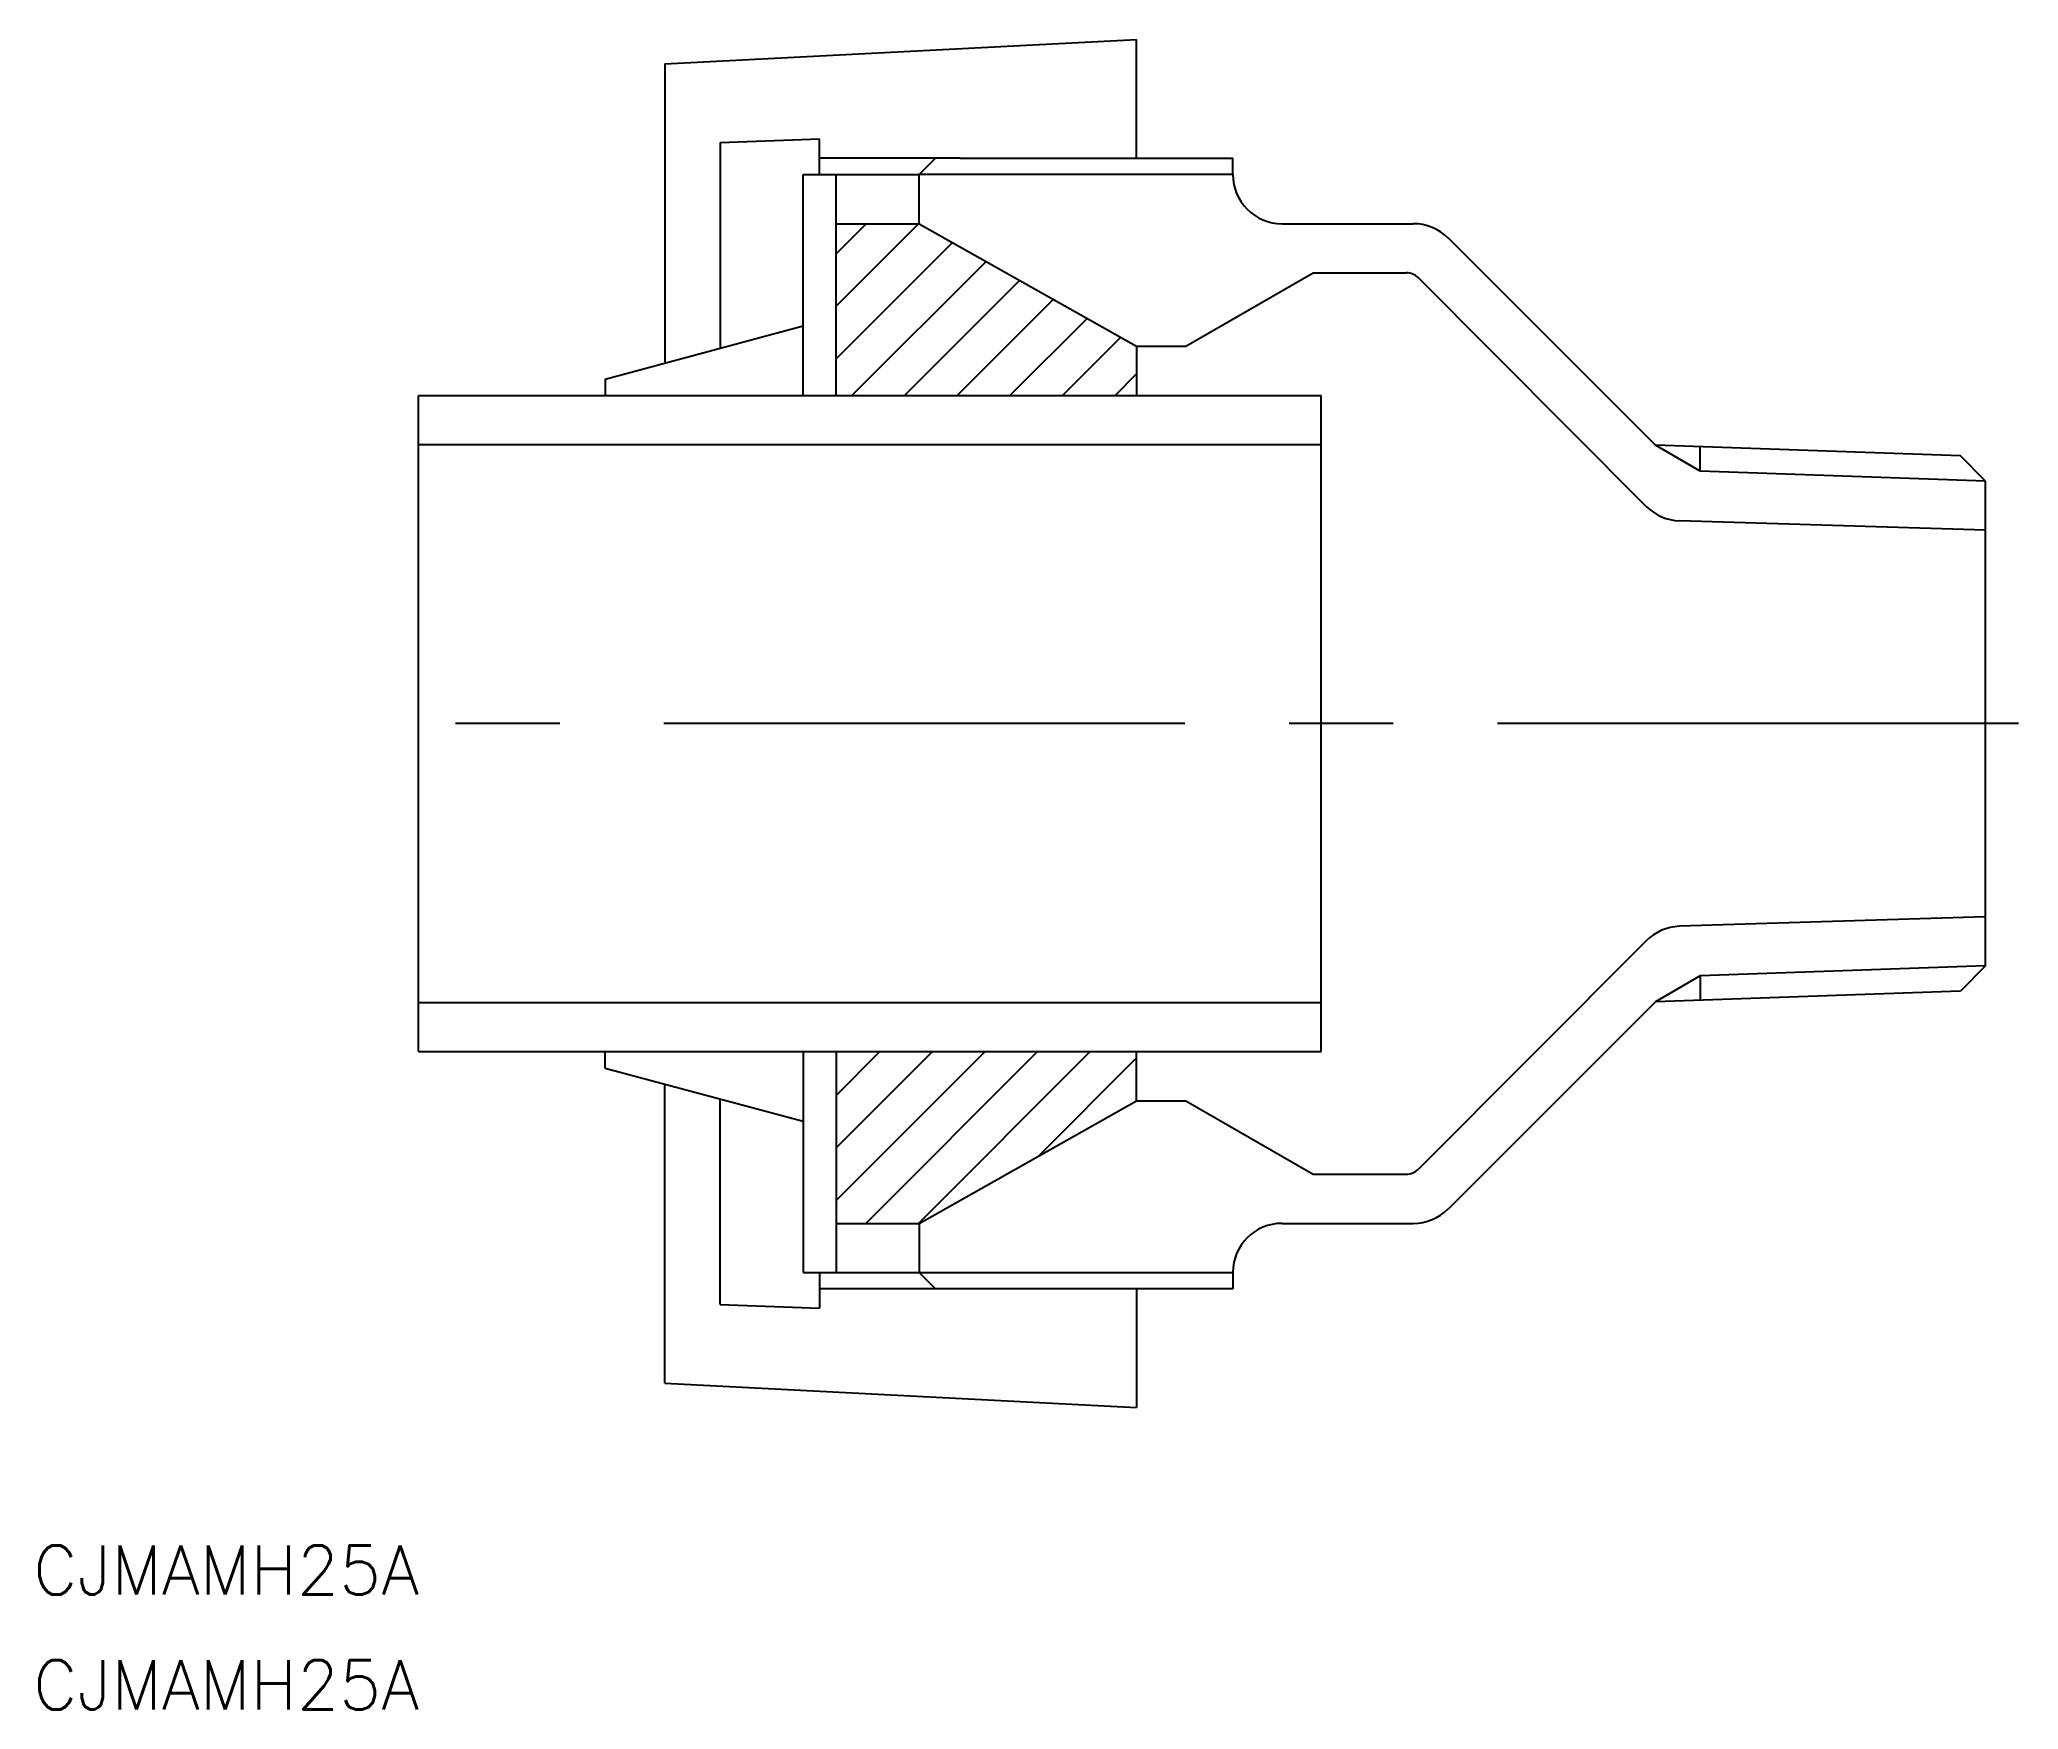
# Model space of a CAD drawing. Extents: x -119 to 2, y -60 to 42.
import ezdxf

# ---------------------------------------------------------------- set-up
doc = ezdxf.new("R2010")
doc.units = 0
doc.linetypes.add('CENTER', pattern=[50.8, 31.75, -6.35, 6.35, -6.35])
doc.layers.get('0').update_dxf_attribs({"linetype": 'CONTINUOUS'})
doc.layers.add('CENTER', color=1, linetype='CENTER')
doc.styles.get("Standard").update_dxf_attribs({"font": 'txt.shx', "height": 3, "bigfont": 'bigfont.shx'})

msp = doc.modelspace()

# ---------------------------------------------------------------- linework, layer by layer
at = {"color": 7, "linetype": 'CONTINUOUS'}
for p, q in [((-80.5, 40.21), (-51.74, 41.69)), ((-51.74, 34.47), (-51.74, 41.69)), ((-80.5, 40.21), (-80.5, 21.98)), ((-77.13, 35.41), (-71.06, 35.65)), ((-77.13, 35.41), (-77.13, 22.88)), ((-71.06, 33.47), (-71.06, 35.65)), ((-65, 33.47), (-64, 34.47)), ((-62.49, 34.47), (-64, 34.47)), ((-62.49, 34.47), (-45.88, 34.47)), ((-45.88, 33.47), (-45.88, 34.47)), ((-72.06, 20), (-72.06, 33.47)), ((-72.06, 33.47), (-65, 33.47)), ((-70.06, 20), (-70.06, 33.47)), ((-65, 30.47), (-65, 33.47)), ((-70.06, 30.47), (-65, 30.47)), ((-65, 30.47), (-51.74, 23)), ((-42.88, 30.47), (-34.88, 30.47)), ((-20.12, 16.96), (-32.76, 29.6)), ((-48.74, 23), (-40.99, 27.47)), ((-40.99, 27.47), (-35.29, 27.47)), ((-20.68, 13.24), (-34.59, 27.18)), ((-84.14, 21), (-72.06, 24.24)), ((-51.74, 23), (-51.74, 20)), ((-51.74, 23), (-48.74, 23)), ((-84.14, 21), (-84.14, 20)), ((-95.5, -20), (-95.5, 20)), ((-95.5, 20), (-40.5, 20)), ((-40.5, -20), (-40.5, 20)), ((-95.5, 17), (-40.5, 17)), ((-1.53, 16.32), (-20.12, 16.96)), ((-17.39, 15.39), (-17.39, 16.87)), ((0, 14.78), (-1.53, 16.32)), ((0, -14.78), (0, 14.78)), ((0, 11.78), (-18.66, 12.36)), ((0, -11.78), (-18.66, -12.36)), ((-20.68, -13.24), (-34.59, -27.18)), ((-17.39, -15.39), (-17.39, -16.87)), ((0, -14.78), (-1.53, -16.32)), ((-1.53, -16.32), (-20.12, -16.96)), ((-95.5, -17), (-40.5, -17)), ((-20.12, -16.96), (-32.76, -29.6)), ((-95.5, -20), (-40.5, -20)), ((-84.14, -21), (-84.14, -20)), ((-72.06, -20), (-72.06, -33.47)), ((-70.06, -20), (-70.06, -33.47)), ((-51.74, -23), (-51.74, -20)), ((-84.14, -21), (-72.06, -24.24)), ((-80.5, -40.21), (-80.5, -21.98)), ((-77.13, -35.41), (-77.13, -22.88)), ((-65, -30.47), (-51.74, -23)), ((-51.74, -23), (-48.74, -23)), ((-48.74, -23), (-40.99, -27.47)), ((-40.99, -27.47), (-35.29, -27.47)), ((-70.06, -30.47), (-65, -30.47)), ((-65, -30.47), (-65, -33.47)), ((-42.88, -30.47), (-34.88, -30.47)), ((-72.06, -33.47), (-65, -33.47)), ((-71.06, -33.47), (-71.06, -35.65)), ((-65, -33.47), (-64, -34.47)), ((-45.88, -33.47), (-45.88, -34.47)), ((-45.88, -34.47), (-64, -34.47)), ((-51.74, -34.47), (-51.74, -41.69)), ((-77.13, -35.41), (-71.06, -35.65)), ((-80.5, -40.21), (-51.74, -41.69))]:
    msp.add_line(p, q, dxfattribs=at)
at = {"color": 3, "linetype": 'CONTINUOUS'}
for p, q in [((-64, 34.47), (-71.06, 34.47)), ((-45.88, 33.47), (-65, 33.47)), ((-70.06, 25.44), (-65.03, 30.47)), ((-70.06, 28.64), (-68.23, 30.47)), ((-70.06, 22.23), (-62.97, 29.33)), ((-69.09, 20), (-60.91, 28.17)), ((-65.88, 20), (-58.86, 27.02)), ((-62.67, 20), (-56.81, 25.86)), ((-59.47, 20), (-54.76, 24.7)), ((-56.26, 20), (-52.71, 23.55)), ((-53.05, 20), (-51.74, 21.31)), ((-17.39, 15.39), (-20.12, 16.96)), ((0, 14.78), (-17.39, 15.39)), ((-17.39, -15.39), (-20.12, -16.96)), ((0, -14.78), (-17.39, -15.39)), ((-70.06, -22.67), (-67.4, -20)), ((-70.06, -25.87), (-64.19, -20)), ((-70.06, -29.08), (-60.98, -20)), ((-68.25, -30.47), (-57.78, -20)), ((-65.04, -30.47), (-54.57, -20)), ((-57.75, -26.39), (-51.74, -20.38)), ((-65, -33.47), (-45.88, -33.47)), ((-64, -34.47), (-71.06, -34.47))]:
    msp.add_line(p, q, dxfattribs=at)
at = {"color": 7, "linetype": 'CONTINUOUS'}
for centre, radius, start, end in [((-42.88, 33.47), 3, 180, 270), ((-34.88, 27.47), 3, 45, 90), ((-35.29, 26.47), 1, 45, 90), ((-18.56, 15.36), 3, 225, 268.2101), ((-18.56, -15.36), 3, 91.7899, 135), ((-35.29, -26.47), 1, 270, 315), ((-34.88, -27.47), 3, 270, 315), ((-42.88, -33.47), 3, 90, 180)]:
    msp.add_arc(centre, radius, start, end, dxfattribs=at)
at = {"layer": 'CENTER', "color": 1, "linetype": 'CENTER'}
msp.add_line((2, 0), (-97.5, 0), dxfattribs=at)

# ---------------------------------------------------------------- texts
at = {"color": 7, "linetype": 'CONTINUOUS'}
for p in [(-118.99, -53.1), (-118.99, -60.1)]:
    msp.add_text('CJMAMH25A', height=3, dxfattribs=at).set_placement(p)

doc.saveas('drawing.dxf')
